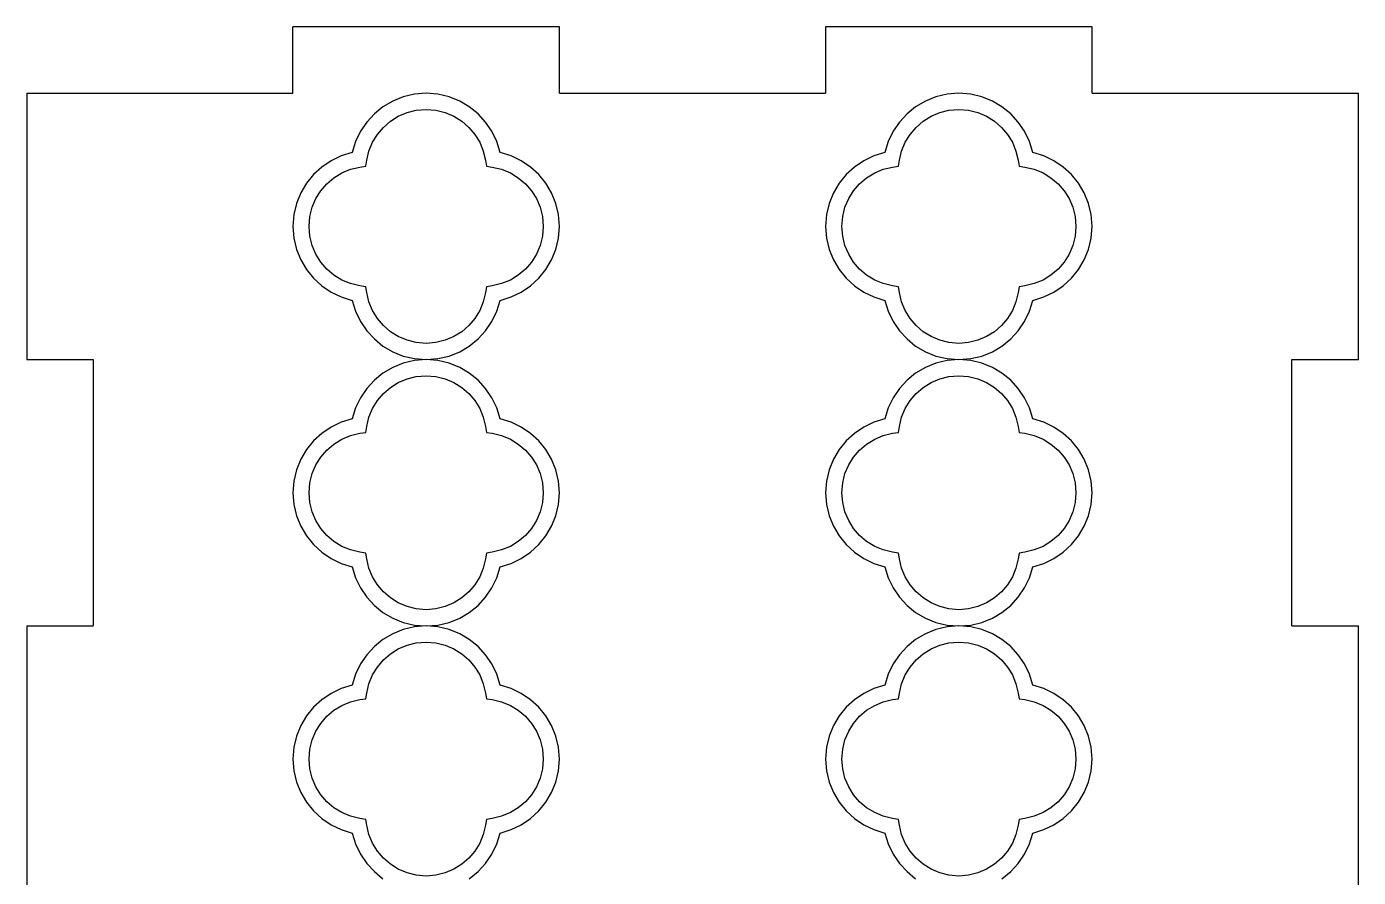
# Model space of a CAD drawing. Extents: x -112 to 112, y -170 to 170.
# Drawn here: x -111.8 to -0.6, y 99.2 to 170.2 of the extents above; entities that cross this region are included whole.
import ezdxf

# ---------------------------------------------------------------- set-up
doc = ezdxf.new("R2010")
doc.units = 0
doc.header["$MEASUREMENT"] = 0
doc.layers.get('0').update_dxf_attribs({"linetype": 'CONTINUOUS'})

msp = doc.modelspace()

# ---------------------------------------------------------------- linework, layer by layer
for p, q in [((-89.54, 164.63), (-89.54, 170.18)), ((-67.31, 170.18), (-89.54, 170.18)), ((-67.31, 164.63), (-67.31, 170.18)), ((-45.09, 170.18), (-45.09, 164.63)), ((-22.86, 170.18), (-45.09, 170.18)), ((-22.86, 164.63), (-22.86, 170.18)), ((-111.76, 164.63), (-89.54, 164.63)), ((-111.76, 164.63), (-111.76, 142.4)), ((-79.41, 164.55), (-80.35, 164.33)), ((-78.43, 164.63), (-79.41, 164.55)), ((-77.44, 164.55), (-78.43, 164.63)), ((-76.51, 164.33), (-77.44, 164.55)), ((-67.31, 164.63), (-45.09, 164.63)), ((-34.96, 164.55), (-35.9, 164.33)), ((-33.98, 164.63), (-34.96, 164.55)), ((-32.99, 164.55), (-33.98, 164.63)), ((-32.06, 164.33), (-32.99, 164.55)), ((-22.86, 164.63), (-0.64, 164.63)), ((-0.64, 142.4), (-0.64, 164.63)), ((-82.03, 163.5), (-82.75, 162.91)), ((-81.22, 163.97), (-82.03, 163.5)), ((-80.35, 164.33), (-81.22, 163.97)), ((-75.63, 163.97), (-76.51, 164.33)), ((-74.83, 163.5), (-75.63, 163.97)), ((-74.1, 162.91), (-74.83, 163.5)), ((-37.58, 163.5), (-38.3, 162.91)), ((-36.77, 163.97), (-37.58, 163.5)), ((-35.9, 164.33), (-36.77, 163.97)), ((-31.18, 163.97), (-32.06, 164.33)), ((-30.38, 163.5), (-31.18, 163.97)), ((-29.65, 162.91), (-30.38, 163.5)), ((-82.75, 162.91), (-83.38, 162.22)), ((-81.99, 161.78), (-81.41, 162.29)), ((-81.41, 162.29), (-80.75, 162.7)), ((-80.75, 162.7), (-80.02, 163.01)), ((-80.02, 163.01), (-79.25, 163.2)), ((-79.25, 163.2), (-78.43, 163.27)), ((-78.43, 163.27), (-77.61, 163.2)), ((-77.61, 163.2), (-76.83, 163.01)), ((-76.83, 163.01), (-76.11, 162.7)), ((-76.11, 162.7), (-75.45, 162.29)), ((-75.45, 162.29), (-74.86, 161.78)), ((-73.47, 162.22), (-74.1, 162.91)), ((-38.3, 162.91), (-38.93, 162.22)), ((-37.54, 161.78), (-36.96, 162.29)), ((-36.96, 162.29), (-36.3, 162.7)), ((-36.3, 162.7), (-35.57, 163.01)), ((-35.57, 163.01), (-34.8, 163.2)), ((-34.8, 163.2), (-33.98, 163.27)), ((-33.98, 163.27), (-33.16, 163.2)), ((-33.16, 163.2), (-32.38, 163.01)), ((-32.38, 163.01), (-31.66, 162.7)), ((-31.66, 162.7), (-31, 162.29)), ((-31, 162.29), (-30.41, 161.78)), ((-29.02, 162.22), (-29.65, 162.91)), ((-83.9, 161.45), (-84.32, 160.6)), ((-83.38, 162.22), (-83.9, 161.45)), ((-82.9, 160.53), (-82.49, 161.19)), ((-82.49, 161.19), (-81.99, 161.78)), ((-74.86, 161.78), (-74.36, 161.19)), ((-74.36, 161.19), (-73.96, 160.53)), ((-72.95, 161.45), (-73.47, 162.22)), ((-72.54, 160.6), (-72.95, 161.45)), ((-39.45, 161.45), (-39.87, 160.6)), ((-38.93, 162.22), (-39.45, 161.45)), ((-38.45, 160.53), (-38.04, 161.19)), ((-38.04, 161.19), (-37.54, 161.78)), ((-30.41, 161.78), (-29.91, 161.19)), ((-29.91, 161.19), (-29.51, 160.53)), ((-28.5, 161.45), (-29.02, 162.22)), ((-28.09, 160.6), (-28.5, 161.45)), ((-84.32, 160.6), (-84.6, 159.69)), ((-83.2, 159.8), (-82.9, 160.53)), ((-73.96, 160.53), (-73.66, 159.8)), ((-72.25, 159.69), (-72.54, 160.6)), ((-39.87, 160.6), (-40.15, 159.69)), ((-38.75, 159.8), (-38.45, 160.53)), ((-29.51, 160.53), (-29.21, 159.8)), ((-27.8, 159.69), (-28.09, 160.6)), ((-86.36, 158.99), (-87.14, 158.47)), ((-85.51, 159.4), (-86.36, 158.99)), ((-84.6, 159.69), (-85.51, 159.4)), ((-83.46, 158.54), (-83.38, 159.03)), ((-83.38, 159.03), (-83.2, 159.8)), ((-73.66, 159.8), (-73.47, 159.03)), ((-73.47, 159.03), (-73.39, 158.54)), ((-71.34, 159.4), (-72.25, 159.69)), ((-70.49, 158.99), (-71.34, 159.4)), ((-69.72, 158.47), (-70.49, 158.99)), ((-41.91, 158.99), (-42.69, 158.47)), ((-41.06, 159.4), (-41.91, 158.99)), ((-40.15, 159.69), (-41.06, 159.4)), ((-39.01, 158.54), (-38.93, 159.03)), ((-38.93, 159.03), (-38.75, 159.8)), ((-29.21, 159.8), (-29.02, 159.03)), ((-29.02, 159.03), (-28.94, 158.54)), ((-26.89, 159.4), (-27.8, 159.69)), ((-26.04, 158.99), (-26.89, 159.4)), ((-25.27, 158.47), (-26.04, 158.99)), ((-87.82, 157.84), (-88.41, 157.11)), ((-87.14, 158.47), (-87.82, 157.84)), ((-86.12, 157.58), (-85.45, 157.98)), ((-85.45, 157.98), (-84.73, 158.28)), ((-84.73, 158.28), (-83.95, 158.47)), ((-83.95, 158.47), (-83.46, 158.54)), ((-73.39, 158.54), (-72.91, 158.47)), ((-72.91, 158.47), (-72.13, 158.28)), ((-72.13, 158.28), (-71.4, 157.98)), ((-71.4, 157.98), (-70.74, 157.58)), ((-69.03, 157.84), (-69.72, 158.47)), ((-68.44, 157.11), (-69.03, 157.84)), ((-43.37, 157.84), (-43.96, 157.11)), ((-42.69, 158.47), (-43.37, 157.84)), ((-41.67, 157.58), (-41, 157.98)), ((-41, 157.98), (-40.28, 158.28)), ((-40.28, 158.28), (-39.5, 158.47)), ((-39.5, 158.47), (-39.01, 158.54)), ((-28.94, 158.54), (-28.46, 158.47)), ((-28.46, 158.47), (-27.68, 158.28)), ((-27.68, 158.28), (-26.95, 157.98)), ((-26.95, 157.98), (-26.29, 157.58)), ((-24.58, 157.84), (-25.27, 158.47)), ((-23.99, 157.11), (-24.58, 157.84)), ((-88.41, 157.11), (-88.89, 156.31)), ((-87.21, 156.49), (-86.71, 157.08)), ((-86.71, 157.08), (-86.12, 157.58)), ((-70.74, 157.58), (-70.15, 157.08)), ((-70.15, 157.08), (-69.64, 156.49)), ((-67.97, 156.31), (-68.44, 157.11)), ((-43.96, 157.11), (-44.44, 156.31)), ((-42.76, 156.49), (-42.26, 157.08)), ((-42.26, 157.08), (-41.67, 157.58)), ((-26.29, 157.58), (-25.7, 157.08)), ((-25.7, 157.08), (-25.19, 156.49)), ((-23.52, 156.31), (-23.99, 157.11)), ((-88.89, 156.31), (-89.24, 155.43)), ((-87.93, 155.11), (-87.62, 155.83)), ((-87.62, 155.83), (-87.21, 156.49)), ((-69.64, 156.49), (-69.23, 155.83)), ((-69.23, 155.83), (-68.92, 155.11)), ((-67.61, 155.43), (-67.97, 156.31)), ((-44.44, 156.31), (-44.79, 155.43)), ((-43.48, 155.11), (-43.17, 155.83)), ((-43.17, 155.83), (-42.76, 156.49)), ((-25.19, 156.49), (-24.78, 155.83)), ((-24.78, 155.83), (-24.47, 155.11)), ((-23.16, 155.43), (-23.52, 156.31)), ((-89.46, 154.5), (-89.54, 153.51)), ((-89.24, 155.43), (-89.46, 154.5)), ((-88.12, 154.33), (-87.93, 155.11)), ((-68.92, 155.11), (-68.73, 154.33)), ((-67.39, 154.5), (-67.61, 155.43)), ((-67.31, 153.51), (-67.39, 154.5)), ((-45.01, 154.5), (-45.09, 153.51)), ((-44.79, 155.43), (-45.01, 154.5)), ((-43.67, 154.33), (-43.48, 155.11)), ((-24.47, 155.11), (-24.28, 154.33)), ((-22.94, 154.5), (-23.16, 155.43)), ((-22.86, 153.51), (-22.94, 154.5)), ((-89.54, 153.51), (-89.46, 152.53)), ((-88.19, 153.51), (-88.12, 154.33)), ((-88.12, 152.69), (-88.19, 153.51)), ((-68.73, 154.33), (-68.66, 153.51)), ((-68.66, 153.51), (-68.73, 152.69)), ((-67.39, 152.53), (-67.31, 153.51)), ((-45.09, 153.51), (-45.01, 152.53)), ((-43.74, 153.51), (-43.67, 154.33)), ((-43.67, 152.69), (-43.74, 153.51)), ((-24.28, 154.33), (-24.21, 153.51)), ((-24.21, 153.51), (-24.28, 152.69)), ((-22.94, 152.53), (-22.86, 153.51)), ((-89.46, 152.53), (-89.24, 151.59)), ((-87.93, 151.92), (-88.12, 152.69)), ((-68.73, 152.69), (-68.92, 151.92)), ((-67.61, 151.59), (-67.39, 152.53)), ((-45.01, 152.53), (-44.79, 151.59)), ((-43.48, 151.92), (-43.67, 152.69)), ((-24.28, 152.69), (-24.47, 151.92)), ((-23.16, 151.59), (-22.94, 152.53)), ((-89.24, 151.59), (-88.89, 150.72)), ((-87.62, 151.19), (-87.93, 151.92)), ((-87.21, 150.54), (-87.62, 151.19)), ((-69.23, 151.19), (-69.64, 150.54)), ((-68.92, 151.92), (-69.23, 151.19)), ((-67.97, 150.72), (-67.61, 151.59)), ((-44.79, 151.59), (-44.44, 150.72)), ((-43.17, 151.19), (-43.48, 151.92)), ((-42.76, 150.54), (-43.17, 151.19)), ((-24.78, 151.19), (-25.19, 150.54)), ((-24.47, 151.92), (-24.78, 151.19)), ((-23.52, 150.72), (-23.16, 151.59)), ((-88.89, 150.72), (-88.41, 149.91)), ((-86.71, 149.95), (-87.21, 150.54)), ((-69.64, 150.54), (-70.15, 149.95)), ((-68.44, 149.91), (-67.97, 150.72)), ((-44.44, 150.72), (-43.96, 149.91)), ((-42.26, 149.95), (-42.76, 150.54)), ((-25.19, 150.54), (-25.7, 149.95)), ((-23.99, 149.91), (-23.52, 150.72)), ((-88.41, 149.91), (-87.82, 149.19)), ((-87.82, 149.19), (-87.14, 148.56)), ((-86.12, 149.45), (-86.71, 149.95)), ((-85.45, 149.04), (-86.12, 149.45)), ((-84.73, 148.74), (-85.45, 149.04)), ((-71.4, 149.04), (-72.13, 148.74)), ((-70.74, 149.45), (-71.4, 149.04)), ((-70.15, 149.95), (-70.74, 149.45)), ((-69.72, 148.56), (-69.03, 149.19)), ((-69.03, 149.19), (-68.44, 149.91)), ((-43.96, 149.91), (-43.37, 149.19)), ((-43.37, 149.19), (-42.69, 148.56)), ((-41.67, 149.45), (-42.26, 149.95)), ((-41, 149.04), (-41.67, 149.45)), ((-40.28, 148.74), (-41, 149.04)), ((-26.95, 149.04), (-27.68, 148.74)), ((-26.29, 149.45), (-26.95, 149.04)), ((-25.7, 149.95), (-26.29, 149.45)), ((-25.27, 148.56), (-24.58, 149.19)), ((-24.58, 149.19), (-23.99, 149.91)), ((-87.14, 148.56), (-86.36, 148.04)), ((-86.36, 148.04), (-85.51, 147.63)), ((-83.95, 148.56), (-84.73, 148.74)), ((-83.46, 148.48), (-83.95, 148.56)), ((-83.38, 147.99), (-83.46, 148.48)), ((-83.2, 147.21), (-83.38, 147.99)), ((-73.47, 147.99), (-73.66, 147.21)), ((-73.39, 148.48), (-73.47, 147.99)), ((-72.91, 148.56), (-73.39, 148.48)), ((-72.13, 148.74), (-72.91, 148.56)), ((-71.34, 147.63), (-70.49, 148.04)), ((-70.49, 148.04), (-69.72, 148.56)), ((-42.69, 148.56), (-41.91, 148.04)), ((-41.91, 148.04), (-41.06, 147.63)), ((-39.5, 148.56), (-40.28, 148.74)), ((-39.01, 148.48), (-39.5, 148.56)), ((-38.93, 147.99), (-39.01, 148.48)), ((-38.75, 147.21), (-38.93, 147.99)), ((-29.02, 147.99), (-29.21, 147.21)), ((-28.94, 148.48), (-29.02, 147.99)), ((-28.46, 148.56), (-28.94, 148.48)), ((-27.68, 148.74), (-28.46, 148.56)), ((-26.89, 147.63), (-26.04, 148.04)), ((-26.04, 148.04), (-25.27, 148.56)), ((-85.51, 147.63), (-84.6, 147.34)), ((-84.6, 147.34), (-84.32, 146.43)), ((-82.9, 146.49), (-83.2, 147.21)), ((-73.66, 147.21), (-73.96, 146.49)), ((-72.54, 146.43), (-72.25, 147.34)), ((-72.25, 147.34), (-71.34, 147.63)), ((-41.06, 147.63), (-40.15, 147.34)), ((-40.15, 147.34), (-39.87, 146.43)), ((-38.45, 146.49), (-38.75, 147.21)), ((-29.21, 147.21), (-29.51, 146.49)), ((-28.09, 146.43), (-27.8, 147.34)), ((-27.8, 147.34), (-26.89, 147.63)), ((-84.32, 146.43), (-83.9, 145.58)), ((-83.9, 145.58), (-83.38, 144.8)), ((-82.49, 145.83), (-82.9, 146.49)), ((-81.99, 145.24), (-82.49, 145.83)), ((-74.36, 145.83), (-74.86, 145.24)), ((-73.96, 146.49), (-74.36, 145.83)), ((-73.47, 144.8), (-72.95, 145.58)), ((-72.95, 145.58), (-72.54, 146.43)), ((-39.87, 146.43), (-39.45, 145.58)), ((-39.45, 145.58), (-38.93, 144.8)), ((-38.04, 145.83), (-38.45, 146.49)), ((-37.54, 145.24), (-38.04, 145.83)), ((-29.91, 145.83), (-30.41, 145.24)), ((-29.51, 146.49), (-29.91, 145.83)), ((-29.02, 144.8), (-28.5, 145.58)), ((-28.5, 145.58), (-28.09, 146.43)), ((-83.38, 144.8), (-82.75, 144.12)), ((-81.41, 144.73), (-81.99, 145.24)), ((-80.75, 144.32), (-81.41, 144.73)), ((-75.45, 144.73), (-76.11, 144.32)), ((-74.86, 145.24), (-75.45, 144.73)), ((-74.1, 144.12), (-73.47, 144.8)), ((-38.93, 144.8), (-38.3, 144.12)), ((-36.96, 144.73), (-37.54, 145.24)), ((-36.3, 144.32), (-36.96, 144.73)), ((-31, 144.73), (-31.66, 144.32)), ((-30.41, 145.24), (-31, 144.73)), ((-29.65, 144.12), (-29.02, 144.8)), ((-82.75, 144.12), (-82.03, 143.53)), ((-82.03, 143.53), (-81.22, 143.05)), ((-80.02, 144.01), (-80.75, 144.32)), ((-79.25, 143.82), (-80.02, 144.01)), ((-78.43, 143.75), (-79.25, 143.82)), ((-77.61, 143.82), (-78.43, 143.75)), ((-76.83, 144.01), (-77.61, 143.82)), ((-76.11, 144.32), (-76.83, 144.01)), ((-75.63, 143.05), (-74.83, 143.53)), ((-74.83, 143.53), (-74.1, 144.12)), ((-38.3, 144.12), (-37.58, 143.53)), ((-37.58, 143.53), (-36.77, 143.05)), ((-35.57, 144.01), (-36.3, 144.32)), ((-34.8, 143.82), (-35.57, 144.01)), ((-33.98, 143.75), (-34.8, 143.82)), ((-33.16, 143.82), (-33.98, 143.75)), ((-32.38, 144.01), (-33.16, 143.82)), ((-31.66, 144.32), (-32.38, 144.01)), ((-31.18, 143.05), (-30.38, 143.53)), ((-30.38, 143.53), (-29.65, 144.12)), ((-111.76, 142.4), (-106.21, 142.4)), ((-106.21, 142.4), (-106.21, 120.18)), ((-81.22, 143.05), (-80.35, 142.7)), ((-80.35, 142.7), (-79.41, 142.48)), ((-79.41, 142.32), (-80.35, 142.1)), ((-79.41, 142.48), (-78.43, 142.4)), ((-78.43, 142.4), (-79.41, 142.32)), ((-78.43, 142.4), (-77.44, 142.48)), ((-77.44, 142.32), (-78.43, 142.4)), ((-77.44, 142.48), (-76.51, 142.7)), ((-76.51, 142.1), (-77.44, 142.32)), ((-76.51, 142.7), (-75.63, 143.05)), ((-36.77, 143.05), (-35.9, 142.7)), ((-35.9, 142.7), (-34.96, 142.48)), ((-34.96, 142.32), (-35.9, 142.1)), ((-34.96, 142.48), (-33.98, 142.4)), ((-33.98, 142.4), (-34.96, 142.32)), ((-33.98, 142.4), (-32.99, 142.48)), ((-32.99, 142.32), (-33.98, 142.4)), ((-32.99, 142.48), (-32.06, 142.7)), ((-32.06, 142.1), (-32.99, 142.32)), ((-32.06, 142.7), (-31.18, 143.05)), ((-6.2, 142.4), (-0.64, 142.4)), ((-6.2, 120.18), (-6.2, 142.4)), ((-82.03, 141.27), (-82.75, 140.68)), ((-81.22, 141.75), (-82.03, 141.27)), ((-80.35, 142.1), (-81.22, 141.75)), ((-75.63, 141.75), (-76.51, 142.1)), ((-74.83, 141.27), (-75.63, 141.75)), ((-74.1, 140.68), (-74.83, 141.27)), ((-37.58, 141.27), (-38.3, 140.68)), ((-36.77, 141.75), (-37.58, 141.27)), ((-35.9, 142.1), (-36.77, 141.75)), ((-31.18, 141.75), (-32.06, 142.1)), ((-30.38, 141.27), (-31.18, 141.75)), ((-29.65, 140.68), (-30.38, 141.27)), ((-82.75, 140.68), (-83.38, 140)), ((-81.99, 139.57), (-81.41, 140.07)), ((-81.41, 140.07), (-80.75, 140.49)), ((-80.75, 140.49), (-80.02, 140.79)), ((-80.02, 140.79), (-79.25, 140.99)), ((-79.25, 140.99), (-78.43, 141.05)), ((-78.43, 141.05), (-77.61, 140.99)), ((-77.61, 140.99), (-76.83, 140.79)), ((-76.83, 140.79), (-76.11, 140.49)), ((-76.11, 140.49), (-75.45, 140.07)), ((-75.45, 140.07), (-74.86, 139.57)), ((-73.47, 140), (-74.1, 140.68)), ((-38.3, 140.68), (-38.93, 140)), ((-37.54, 139.57), (-36.96, 140.07)), ((-36.96, 140.07), (-36.3, 140.49)), ((-36.3, 140.49), (-35.57, 140.79)), ((-35.57, 140.79), (-34.8, 140.99)), ((-34.8, 140.99), (-33.98, 141.05)), ((-33.98, 141.05), (-33.16, 140.99)), ((-33.16, 140.99), (-32.38, 140.79)), ((-32.38, 140.79), (-31.66, 140.49)), ((-31.66, 140.49), (-31, 140.07)), ((-31, 140.07), (-30.41, 139.57)), ((-29.02, 140), (-29.65, 140.68)), ((-83.9, 139.22), (-84.32, 138.38)), ((-83.38, 140), (-83.9, 139.22)), ((-82.9, 138.31), (-82.49, 138.98)), ((-82.49, 138.98), (-81.99, 139.57)), ((-74.86, 139.57), (-74.36, 138.98)), ((-74.36, 138.98), (-73.96, 138.31)), ((-72.95, 139.22), (-73.47, 140)), ((-72.54, 138.38), (-72.95, 139.22)), ((-39.45, 139.22), (-39.87, 138.38)), ((-38.93, 140), (-39.45, 139.22)), ((-38.45, 138.31), (-38.04, 138.98)), ((-38.04, 138.98), (-37.54, 139.57)), ((-30.41, 139.57), (-29.91, 138.98)), ((-29.91, 138.98), (-29.51, 138.31)), ((-28.5, 139.22), (-29.02, 140)), ((-28.09, 138.38), (-28.5, 139.22)), ((-84.32, 138.38), (-84.6, 137.46)), ((-83.2, 137.59), (-82.9, 138.31)), ((-73.96, 138.31), (-73.66, 137.59)), ((-72.25, 137.46), (-72.54, 138.38)), ((-39.87, 138.38), (-40.15, 137.46)), ((-38.75, 137.59), (-38.45, 138.31)), ((-29.51, 138.31), (-29.21, 137.59)), ((-27.8, 137.46), (-28.09, 138.38)), ((-86.36, 136.77), (-87.14, 136.24)), ((-85.51, 137.18), (-86.36, 136.77)), ((-84.6, 137.46), (-85.51, 137.18)), ((-83.46, 136.32), (-83.38, 136.81)), ((-83.38, 136.81), (-83.2, 137.59)), ((-73.66, 137.59), (-73.47, 136.81)), ((-73.47, 136.81), (-73.39, 136.32)), ((-71.34, 137.18), (-72.25, 137.46)), ((-70.49, 136.77), (-71.34, 137.18)), ((-69.72, 136.24), (-70.49, 136.77)), ((-41.91, 136.77), (-42.69, 136.24)), ((-41.06, 137.18), (-41.91, 136.77)), ((-40.15, 137.46), (-41.06, 137.18)), ((-39.01, 136.32), (-38.93, 136.81)), ((-38.93, 136.81), (-38.75, 137.59)), ((-29.21, 137.59), (-29.02, 136.81)), ((-29.02, 136.81), (-28.94, 136.32)), ((-26.89, 137.18), (-27.8, 137.46)), ((-26.04, 136.77), (-26.89, 137.18)), ((-25.27, 136.24), (-26.04, 136.77)), ((-87.82, 135.61), (-88.41, 134.89)), ((-87.14, 136.24), (-87.82, 135.61)), ((-86.12, 135.35), (-85.45, 135.76)), ((-85.45, 135.76), (-84.73, 136.06)), ((-84.73, 136.06), (-83.95, 136.25)), ((-83.95, 136.25), (-83.46, 136.32)), ((-73.39, 136.32), (-72.91, 136.25)), ((-72.91, 136.25), (-72.13, 136.06)), ((-72.13, 136.06), (-71.4, 135.76)), ((-71.4, 135.76), (-70.74, 135.35)), ((-69.03, 135.61), (-69.72, 136.24)), ((-68.44, 134.89), (-69.03, 135.61)), ((-43.37, 135.61), (-43.96, 134.89)), ((-42.69, 136.24), (-43.37, 135.61)), ((-41.67, 135.35), (-41, 135.76)), ((-41, 135.76), (-40.28, 136.06)), ((-40.28, 136.06), (-39.5, 136.25)), ((-39.5, 136.25), (-39.01, 136.32)), ((-28.94, 136.32), (-28.46, 136.25)), ((-28.46, 136.25), (-27.68, 136.06)), ((-27.68, 136.06), (-26.95, 135.76)), ((-26.95, 135.76), (-26.29, 135.35)), ((-24.58, 135.61), (-25.27, 136.24)), ((-23.99, 134.89), (-24.58, 135.61)), ((-88.41, 134.89), (-88.89, 134.08)), ((-87.21, 134.27), (-86.71, 134.85)), ((-86.71, 134.85), (-86.12, 135.35)), ((-70.74, 135.35), (-70.15, 134.85)), ((-70.15, 134.85), (-69.64, 134.27)), ((-67.97, 134.08), (-68.44, 134.89)), ((-43.96, 134.89), (-44.44, 134.08)), ((-42.76, 134.27), (-42.26, 134.85)), ((-42.26, 134.85), (-41.67, 135.35)), ((-26.29, 135.35), (-25.7, 134.85)), ((-25.7, 134.85), (-25.19, 134.27)), ((-23.52, 134.08), (-23.99, 134.89)), ((-88.89, 134.08), (-89.24, 133.21)), ((-87.93, 132.89), (-87.62, 133.61)), ((-87.62, 133.61), (-87.21, 134.27)), ((-69.64, 134.27), (-69.23, 133.61)), ((-69.23, 133.61), (-68.92, 132.89)), ((-67.61, 133.21), (-67.97, 134.08)), ((-44.44, 134.08), (-44.79, 133.21)), ((-43.48, 132.89), (-43.17, 133.61)), ((-43.17, 133.61), (-42.76, 134.27)), ((-25.19, 134.27), (-24.78, 133.61)), ((-24.78, 133.61), (-24.47, 132.89)), ((-23.16, 133.21), (-23.52, 134.08)), ((-89.46, 132.27), (-89.54, 131.29)), ((-89.24, 133.21), (-89.46, 132.27)), ((-88.12, 132.11), (-87.93, 132.89)), ((-68.92, 132.89), (-68.73, 132.11)), ((-67.39, 132.27), (-67.61, 133.21)), ((-67.31, 131.29), (-67.39, 132.27)), ((-45.01, 132.27), (-45.09, 131.29)), ((-44.79, 133.21), (-45.01, 132.27)), ((-43.67, 132.11), (-43.48, 132.89)), ((-24.47, 132.89), (-24.28, 132.11)), ((-22.94, 132.27), (-23.16, 133.21)), ((-22.86, 131.29), (-22.94, 132.27)), ((-89.54, 131.29), (-89.46, 130.3)), ((-88.19, 131.29), (-88.12, 132.11)), ((-88.12, 130.47), (-88.19, 131.29)), ((-68.73, 132.11), (-68.66, 131.29)), ((-68.66, 131.29), (-68.73, 130.47)), ((-67.39, 130.3), (-67.31, 131.29)), ((-45.09, 131.29), (-45.01, 130.3)), ((-43.74, 131.29), (-43.67, 132.11)), ((-43.67, 130.47), (-43.74, 131.29)), ((-24.28, 132.11), (-24.21, 131.29)), ((-24.21, 131.29), (-24.28, 130.47)), ((-22.94, 130.3), (-22.86, 131.29)), ((-89.46, 130.3), (-89.24, 129.37)), ((-87.93, 129.69), (-88.12, 130.47)), ((-68.73, 130.47), (-68.92, 129.69)), ((-67.61, 129.37), (-67.39, 130.3)), ((-45.01, 130.3), (-44.79, 129.37)), ((-43.48, 129.69), (-43.67, 130.47)), ((-24.28, 130.47), (-24.47, 129.69)), ((-23.16, 129.37), (-22.94, 130.3)), ((-89.24, 129.37), (-88.89, 128.49)), ((-87.62, 128.97), (-87.93, 129.69)), ((-87.21, 128.31), (-87.62, 128.97)), ((-69.23, 128.97), (-69.64, 128.31)), ((-68.92, 129.69), (-69.23, 128.97)), ((-67.97, 128.49), (-67.61, 129.37)), ((-44.79, 129.37), (-44.44, 128.49)), ((-43.17, 128.97), (-43.48, 129.69)), ((-42.76, 128.31), (-43.17, 128.97)), ((-24.78, 128.97), (-25.19, 128.31)), ((-24.47, 129.69), (-24.78, 128.97)), ((-23.52, 128.49), (-23.16, 129.37)), ((-88.89, 128.49), (-88.41, 127.69)), ((-86.71, 127.73), (-87.21, 128.31)), ((-69.64, 128.31), (-70.15, 127.73)), ((-68.44, 127.69), (-67.97, 128.49)), ((-44.44, 128.49), (-43.96, 127.69)), ((-42.26, 127.73), (-42.76, 128.31)), ((-25.19, 128.31), (-25.7, 127.73)), ((-23.99, 127.69), (-23.52, 128.49)), ((-88.41, 127.69), (-87.82, 126.97)), ((-87.82, 126.97), (-87.14, 126.34)), ((-86.12, 127.23), (-86.71, 127.73)), ((-85.45, 126.82), (-86.12, 127.23)), ((-84.73, 126.52), (-85.45, 126.82)), ((-71.4, 126.82), (-72.13, 126.52)), ((-70.74, 127.23), (-71.4, 126.82)), ((-70.15, 127.73), (-70.74, 127.23)), ((-69.72, 126.34), (-69.03, 126.97)), ((-69.03, 126.97), (-68.44, 127.69)), ((-43.96, 127.69), (-43.37, 126.97)), ((-43.37, 126.97), (-42.69, 126.34)), ((-41.67, 127.23), (-42.26, 127.73)), ((-41, 126.82), (-41.67, 127.23)), ((-40.28, 126.52), (-41, 126.82)), ((-26.95, 126.82), (-27.68, 126.52)), ((-26.29, 127.23), (-26.95, 126.82)), ((-25.7, 127.73), (-26.29, 127.23)), ((-25.27, 126.34), (-24.58, 126.97)), ((-24.58, 126.97), (-23.99, 127.69)), ((-87.14, 126.34), (-86.36, 125.81)), ((-86.36, 125.81), (-85.51, 125.4)), ((-83.95, 126.33), (-84.73, 126.52)), ((-83.46, 126.26), (-83.95, 126.33)), ((-83.38, 125.78), (-83.46, 126.26)), ((-83.2, 125), (-83.38, 125.78)), ((-73.47, 125.78), (-73.66, 125)), ((-73.39, 126.26), (-73.47, 125.78)), ((-72.91, 126.33), (-73.39, 126.26)), ((-72.13, 126.52), (-72.91, 126.33)), ((-71.34, 125.4), (-70.49, 125.81)), ((-70.49, 125.81), (-69.72, 126.34)), ((-42.69, 126.34), (-41.91, 125.81)), ((-41.91, 125.81), (-41.06, 125.4)), ((-39.5, 126.33), (-40.28, 126.52)), ((-39.01, 126.26), (-39.5, 126.33)), ((-38.93, 125.78), (-39.01, 126.26)), ((-38.75, 125), (-38.93, 125.78)), ((-29.02, 125.78), (-29.21, 125)), ((-28.94, 126.26), (-29.02, 125.78)), ((-28.46, 126.33), (-28.94, 126.26)), ((-27.68, 126.52), (-28.46, 126.33)), ((-26.89, 125.4), (-26.04, 125.81)), ((-26.04, 125.81), (-25.27, 126.34)), ((-85.51, 125.4), (-84.6, 125.12)), ((-84.6, 125.12), (-84.32, 124.2)), ((-82.9, 124.27), (-83.2, 125)), ((-73.66, 125), (-73.96, 124.27)), ((-72.54, 124.2), (-72.25, 125.12)), ((-72.25, 125.12), (-71.34, 125.4)), ((-41.06, 125.4), (-40.15, 125.12)), ((-40.15, 125.12), (-39.87, 124.2)), ((-38.45, 124.27), (-38.75, 125)), ((-29.21, 125), (-29.51, 124.27)), ((-28.09, 124.2), (-27.8, 125.12)), ((-27.8, 125.12), (-26.89, 125.4)), ((-84.32, 124.2), (-83.9, 123.35)), ((-83.9, 123.35), (-83.38, 122.58)), ((-82.49, 123.61), (-82.9, 124.27)), ((-81.99, 123.02), (-82.49, 123.61)), ((-74.36, 123.61), (-74.86, 123.02)), ((-73.96, 124.27), (-74.36, 123.61)), ((-73.47, 122.58), (-72.95, 123.35)), ((-72.95, 123.35), (-72.54, 124.2)), ((-39.87, 124.2), (-39.45, 123.35)), ((-39.45, 123.35), (-38.93, 122.58)), ((-38.04, 123.61), (-38.45, 124.27)), ((-37.54, 123.02), (-38.04, 123.61)), ((-29.91, 123.61), (-30.41, 123.02)), ((-29.51, 124.27), (-29.91, 123.61)), ((-29.02, 122.58), (-28.5, 123.35)), ((-28.5, 123.35), (-28.09, 124.2)), ((-83.38, 122.58), (-82.75, 121.89)), ((-81.41, 122.51), (-81.99, 123.02)), ((-80.75, 122.1), (-81.41, 122.51)), ((-75.45, 122.51), (-76.11, 122.1)), ((-74.86, 123.02), (-75.45, 122.51)), ((-74.1, 121.89), (-73.47, 122.58)), ((-38.93, 122.58), (-38.3, 121.89)), ((-36.96, 122.51), (-37.54, 123.02)), ((-36.3, 122.1), (-36.96, 122.51)), ((-31, 122.51), (-31.66, 122.1)), ((-30.41, 123.02), (-31, 122.51)), ((-29.65, 121.89), (-29.02, 122.58)), ((-82.75, 121.89), (-82.03, 121.31)), ((-82.03, 121.31), (-81.22, 120.83)), ((-80.02, 121.79), (-80.75, 122.1)), ((-79.25, 121.6), (-80.02, 121.79)), ((-78.43, 121.53), (-79.25, 121.6)), ((-77.61, 121.6), (-78.43, 121.53)), ((-76.83, 121.79), (-77.61, 121.6)), ((-76.11, 122.1), (-76.83, 121.79)), ((-75.63, 120.83), (-74.83, 121.31)), ((-74.83, 121.31), (-74.1, 121.89)), ((-38.3, 121.89), (-37.58, 121.31)), ((-37.58, 121.31), (-36.77, 120.83)), ((-35.57, 121.79), (-36.3, 122.1)), ((-34.8, 121.6), (-35.57, 121.79)), ((-33.98, 121.53), (-34.8, 121.6)), ((-33.16, 121.6), (-33.98, 121.53)), ((-32.38, 121.79), (-33.16, 121.6)), ((-31.66, 122.1), (-32.38, 121.79)), ((-31.18, 120.83), (-30.38, 121.31)), ((-30.38, 121.31), (-29.65, 121.89)), ((-111.76, 120.18), (-106.21, 120.18)), ((-111.76, 120.18), (-111.76, 97.95)), ((-81.22, 120.83), (-80.35, 120.47)), ((-80.35, 120.47), (-79.41, 120.25)), ((-79.41, 120.1), (-80.35, 119.88)), ((-79.41, 120.25), (-78.43, 120.18)), ((-78.43, 120.18), (-79.41, 120.1)), ((-78.43, 120.18), (-77.44, 120.25)), ((-77.44, 120.1), (-78.43, 120.18)), ((-77.44, 120.25), (-76.51, 120.47)), ((-76.51, 119.88), (-77.44, 120.1)), ((-76.51, 120.47), (-75.63, 120.83)), ((-36.77, 120.83), (-35.9, 120.47)), ((-35.9, 120.47), (-34.96, 120.25)), ((-34.96, 120.1), (-35.9, 119.88)), ((-34.96, 120.25), (-33.98, 120.18)), ((-33.98, 120.18), (-34.96, 120.1)), ((-33.98, 120.18), (-32.99, 120.25)), ((-32.99, 120.1), (-33.98, 120.18)), ((-32.99, 120.25), (-32.06, 120.47)), ((-32.06, 119.88), (-32.99, 120.1)), ((-32.06, 120.47), (-31.18, 120.83)), ((-6.2, 120.18), (-0.64, 120.18)), ((-0.64, 97.95), (-0.64, 120.18)), ((-82.03, 119.05), (-82.75, 118.46)), ((-81.22, 119.53), (-82.03, 119.05)), ((-80.35, 119.88), (-81.22, 119.53)), ((-75.63, 119.53), (-76.51, 119.88)), ((-74.83, 119.05), (-75.63, 119.53)), ((-74.1, 118.46), (-74.83, 119.05)), ((-37.58, 119.05), (-38.3, 118.46)), ((-36.77, 119.53), (-37.58, 119.05)), ((-35.9, 119.88), (-36.77, 119.53)), ((-31.18, 119.53), (-32.06, 119.88)), ((-30.38, 119.05), (-31.18, 119.53)), ((-29.65, 118.46), (-30.38, 119.05)), ((-82.75, 118.46), (-83.38, 117.78)), ((-81.99, 117.34), (-81.41, 117.85)), ((-81.41, 117.85), (-80.75, 118.26)), ((-80.75, 118.26), (-80.02, 118.57)), ((-80.02, 118.57), (-79.25, 118.76)), ((-79.25, 118.76), (-78.43, 118.83)), ((-78.43, 118.83), (-77.61, 118.76)), ((-77.61, 118.76), (-76.83, 118.57)), ((-76.83, 118.57), (-76.11, 118.26)), ((-76.11, 118.26), (-75.45, 117.85)), ((-75.45, 117.85), (-74.86, 117.34)), ((-73.47, 117.78), (-74.1, 118.46)), ((-38.3, 118.46), (-38.93, 117.78)), ((-37.54, 117.34), (-36.96, 117.85)), ((-36.96, 117.85), (-36.3, 118.26)), ((-36.3, 118.26), (-35.57, 118.57)), ((-35.57, 118.57), (-34.8, 118.76)), ((-34.8, 118.76), (-33.98, 118.83)), ((-33.98, 118.83), (-33.16, 118.76)), ((-33.16, 118.76), (-32.38, 118.57)), ((-32.38, 118.57), (-31.66, 118.26)), ((-31.66, 118.26), (-31, 117.85)), ((-31, 117.85), (-30.41, 117.34)), ((-29.02, 117.78), (-29.65, 118.46)), ((-83.9, 117.01), (-84.32, 116.16)), ((-83.38, 117.78), (-83.9, 117.01)), ((-82.9, 116.09), (-82.49, 116.75)), ((-82.49, 116.75), (-81.99, 117.34)), ((-74.86, 117.34), (-74.36, 116.75)), ((-74.36, 116.75), (-73.96, 116.09)), ((-72.95, 117.01), (-73.47, 117.78)), ((-72.54, 116.16), (-72.95, 117.01)), ((-39.45, 117.01), (-39.87, 116.16)), ((-38.93, 117.78), (-39.45, 117.01)), ((-38.45, 116.09), (-38.04, 116.75)), ((-38.04, 116.75), (-37.54, 117.34)), ((-30.41, 117.34), (-29.91, 116.75)), ((-29.91, 116.75), (-29.51, 116.09)), ((-28.5, 117.01), (-29.02, 117.78)), ((-28.09, 116.16), (-28.5, 117.01)), ((-84.32, 116.16), (-84.6, 115.25)), ((-83.2, 115.36), (-82.9, 116.09)), ((-73.96, 116.09), (-73.66, 115.36)), ((-72.25, 115.25), (-72.54, 116.16)), ((-39.87, 116.16), (-40.15, 115.25)), ((-38.75, 115.36), (-38.45, 116.09)), ((-29.51, 116.09), (-29.21, 115.36)), ((-27.8, 115.25), (-28.09, 116.16)), ((-86.36, 114.55), (-87.14, 114.02)), ((-85.51, 114.96), (-86.36, 114.55)), ((-84.6, 115.25), (-85.51, 114.96)), ((-83.46, 114.1), (-83.38, 114.58)), ((-83.38, 114.58), (-83.2, 115.36)), ((-73.66, 115.36), (-73.47, 114.58)), ((-73.47, 114.58), (-73.39, 114.1)), ((-71.34, 114.96), (-72.25, 115.25)), ((-70.49, 114.55), (-71.34, 114.96)), ((-69.72, 114.02), (-70.49, 114.55)), ((-41.91, 114.55), (-42.69, 114.02)), ((-41.06, 114.96), (-41.91, 114.55)), ((-40.15, 115.25), (-41.06, 114.96)), ((-39.01, 114.1), (-38.93, 114.58)), ((-38.93, 114.58), (-38.75, 115.36)), ((-29.21, 115.36), (-29.02, 114.58)), ((-29.02, 114.58), (-28.94, 114.1)), ((-26.89, 114.96), (-27.8, 115.25)), ((-26.04, 114.55), (-26.89, 114.96)), ((-25.27, 114.02), (-26.04, 114.55)), ((-87.82, 113.4), (-88.41, 112.67)), ((-87.14, 114.02), (-87.82, 113.4)), ((-86.12, 113.14), (-85.45, 113.54)), ((-85.45, 113.54), (-84.73, 113.84)), ((-84.73, 113.84), (-83.95, 114.03)), ((-83.95, 114.03), (-83.46, 114.1)), ((-73.39, 114.1), (-72.91, 114.03)), ((-72.91, 114.03), (-72.13, 113.84)), ((-72.13, 113.84), (-71.4, 113.54)), ((-71.4, 113.54), (-70.74, 113.14)), ((-69.03, 113.4), (-69.72, 114.02)), ((-68.44, 112.67), (-69.03, 113.4)), ((-43.37, 113.4), (-43.96, 112.67)), ((-42.69, 114.02), (-43.37, 113.4)), ((-41.67, 113.14), (-41, 113.54)), ((-41, 113.54), (-40.28, 113.84)), ((-40.28, 113.84), (-39.5, 114.03)), ((-39.5, 114.03), (-39.01, 114.1)), ((-28.94, 114.1), (-28.46, 114.03)), ((-28.46, 114.03), (-27.68, 113.84)), ((-27.68, 113.84), (-26.95, 113.54)), ((-26.95, 113.54), (-26.29, 113.14)), ((-24.58, 113.4), (-25.27, 114.02)), ((-23.99, 112.67), (-24.58, 113.4)), ((-88.41, 112.67), (-88.89, 111.87)), ((-87.21, 112.05), (-86.71, 112.64)), ((-86.71, 112.64), (-86.12, 113.14)), ((-70.74, 113.14), (-70.15, 112.64)), ((-70.15, 112.64), (-69.64, 112.05)), ((-67.97, 111.87), (-68.44, 112.67)), ((-43.96, 112.67), (-44.44, 111.87)), ((-42.76, 112.05), (-42.26, 112.64)), ((-42.26, 112.64), (-41.67, 113.14)), ((-26.29, 113.14), (-25.7, 112.64)), ((-25.7, 112.64), (-25.19, 112.05)), ((-23.52, 111.87), (-23.99, 112.67)), ((-88.89, 111.87), (-89.24, 110.99)), ((-87.93, 110.67), (-87.62, 111.39)), ((-87.62, 111.39), (-87.21, 112.05)), ((-69.64, 112.05), (-69.23, 111.39)), ((-69.23, 111.39), (-68.92, 110.67)), ((-67.61, 110.99), (-67.97, 111.87)), ((-44.44, 111.87), (-44.79, 110.99)), ((-43.48, 110.67), (-43.17, 111.39)), ((-43.17, 111.39), (-42.76, 112.05)), ((-25.19, 112.05), (-24.78, 111.39)), ((-24.78, 111.39), (-24.47, 110.67)), ((-23.16, 110.99), (-23.52, 111.87)), ((-89.46, 110.06), (-89.54, 109.07)), ((-89.24, 110.99), (-89.46, 110.06)), ((-88.12, 109.89), (-87.93, 110.67)), ((-68.92, 110.67), (-68.73, 109.89)), ((-67.39, 110.06), (-67.61, 110.99)), ((-67.31, 109.07), (-67.39, 110.06)), ((-45.01, 110.06), (-45.09, 109.07)), ((-44.79, 110.99), (-45.01, 110.06)), ((-43.67, 109.89), (-43.48, 110.67)), ((-24.47, 110.67), (-24.28, 109.89)), ((-22.94, 110.06), (-23.16, 110.99)), ((-22.86, 109.07), (-22.94, 110.06)), ((-89.54, 109.07), (-89.46, 108.09)), ((-88.19, 109.07), (-88.12, 109.89)), ((-88.12, 108.25), (-88.19, 109.07)), ((-68.73, 109.89), (-68.66, 109.07)), ((-68.66, 109.07), (-68.73, 108.25)), ((-67.39, 108.09), (-67.31, 109.07)), ((-45.09, 109.07), (-45.01, 108.09)), ((-43.74, 109.07), (-43.67, 109.89)), ((-43.67, 108.25), (-43.74, 109.07)), ((-24.28, 109.89), (-24.21, 109.07)), ((-24.21, 109.07), (-24.28, 108.25)), ((-22.94, 108.09), (-22.86, 109.07)), ((-89.46, 108.09), (-89.24, 107.15)), ((-87.93, 107.48), (-88.12, 108.25)), ((-68.73, 108.25), (-68.92, 107.48)), ((-67.61, 107.15), (-67.39, 108.09)), ((-45.01, 108.09), (-44.79, 107.15)), ((-43.48, 107.48), (-43.67, 108.25)), ((-24.28, 108.25), (-24.47, 107.48)), ((-23.16, 107.15), (-22.94, 108.09)), ((-89.24, 107.15), (-88.89, 106.28)), ((-87.62, 106.75), (-87.93, 107.48)), ((-87.21, 106.09), (-87.62, 106.75)), ((-69.23, 106.75), (-69.64, 106.09)), ((-68.92, 107.48), (-69.23, 106.75)), ((-67.97, 106.28), (-67.61, 107.15)), ((-44.79, 107.15), (-44.44, 106.28)), ((-43.17, 106.75), (-43.48, 107.48)), ((-42.76, 106.09), (-43.17, 106.75)), ((-24.78, 106.75), (-25.19, 106.09)), ((-24.47, 107.48), (-24.78, 106.75)), ((-23.52, 106.28), (-23.16, 107.15)), ((-88.89, 106.28), (-88.41, 105.47)), ((-86.71, 105.51), (-87.21, 106.09)), ((-69.64, 106.09), (-70.15, 105.51)), ((-68.44, 105.47), (-67.97, 106.28)), ((-44.44, 106.28), (-43.96, 105.47)), ((-42.26, 105.51), (-42.76, 106.09)), ((-25.19, 106.09), (-25.7, 105.51)), ((-23.99, 105.47), (-23.52, 106.28)), ((-88.41, 105.47), (-87.82, 104.75)), ((-87.82, 104.75), (-87.14, 104.12)), ((-86.12, 105.01), (-86.71, 105.51)), ((-85.45, 104.6), (-86.12, 105.01)), ((-84.73, 104.3), (-85.45, 104.6)), ((-71.4, 104.6), (-72.13, 104.3)), ((-70.74, 105.01), (-71.4, 104.6)), ((-70.15, 105.51), (-70.74, 105.01)), ((-69.72, 104.12), (-69.03, 104.75)), ((-69.03, 104.75), (-68.44, 105.47)), ((-43.96, 105.47), (-43.37, 104.75)), ((-43.37, 104.75), (-42.69, 104.12)), ((-41.67, 105.01), (-42.26, 105.51)), ((-41, 104.6), (-41.67, 105.01)), ((-40.28, 104.3), (-41, 104.6)), ((-26.95, 104.6), (-27.68, 104.3)), ((-26.29, 105.01), (-26.95, 104.6)), ((-25.7, 105.51), (-26.29, 105.01)), ((-25.27, 104.12), (-24.58, 104.75)), ((-24.58, 104.75), (-23.99, 105.47)), ((-87.14, 104.12), (-86.36, 103.59)), ((-86.36, 103.59), (-85.51, 103.18)), ((-83.95, 104.12), (-84.73, 104.3)), ((-83.46, 104.04), (-83.95, 104.12)), ((-83.38, 103.55), (-83.46, 104.04)), ((-83.2, 102.77), (-83.38, 103.55)), ((-73.47, 103.55), (-73.66, 102.77)), ((-73.39, 104.04), (-73.47, 103.55)), ((-72.91, 104.12), (-73.39, 104.04)), ((-72.13, 104.3), (-72.91, 104.12)), ((-71.34, 103.18), (-70.49, 103.59)), ((-70.49, 103.59), (-69.72, 104.12)), ((-42.69, 104.12), (-41.91, 103.59)), ((-41.91, 103.59), (-41.06, 103.18)), ((-39.5, 104.12), (-40.28, 104.3)), ((-39.01, 104.04), (-39.5, 104.12)), ((-38.93, 103.55), (-39.01, 104.04)), ((-38.75, 102.77), (-38.93, 103.55)), ((-29.02, 103.55), (-29.21, 102.77)), ((-28.94, 104.04), (-29.02, 103.55)), ((-28.46, 104.12), (-28.94, 104.04)), ((-27.68, 104.3), (-28.46, 104.12)), ((-26.89, 103.18), (-26.04, 103.59)), ((-26.04, 103.59), (-25.27, 104.12)), ((-85.51, 103.18), (-84.6, 102.9)), ((-84.6, 102.9), (-84.32, 101.99)), ((-82.9, 102.05), (-83.2, 102.77)), ((-73.66, 102.77), (-73.96, 102.05)), ((-72.54, 101.99), (-72.25, 102.9)), ((-72.25, 102.9), (-71.34, 103.18)), ((-41.06, 103.18), (-40.15, 102.9)), ((-40.15, 102.9), (-39.87, 101.99)), ((-38.45, 102.05), (-38.75, 102.77)), ((-29.21, 102.77), (-29.51, 102.05)), ((-28.09, 101.99), (-27.8, 102.9)), ((-27.8, 102.9), (-26.89, 103.18)), ((-84.32, 101.99), (-83.9, 101.14)), ((-83.9, 101.14), (-83.38, 100.36)), ((-82.49, 101.38), (-82.9, 102.05)), ((-81.99, 100.79), (-82.49, 101.38)), ((-74.36, 101.38), (-74.86, 100.79)), ((-73.96, 102.05), (-74.36, 101.38)), ((-73.47, 100.36), (-72.95, 101.14)), ((-72.95, 101.14), (-72.54, 101.99)), ((-39.87, 101.99), (-39.45, 101.14)), ((-39.45, 101.14), (-38.93, 100.36)), ((-38.04, 101.38), (-38.45, 102.05)), ((-37.54, 100.79), (-38.04, 101.38)), ((-29.91, 101.38), (-30.41, 100.79)), ((-29.51, 102.05), (-29.91, 101.38)), ((-29.02, 100.36), (-28.5, 101.14)), ((-28.5, 101.14), (-28.09, 101.99)), ((-83.38, 100.36), (-82.75, 99.68)), ((-81.41, 100.29), (-81.99, 100.79)), ((-80.75, 99.88), (-81.41, 100.29)), ((-75.45, 100.29), (-76.11, 99.88)), ((-74.86, 100.79), (-75.45, 100.29)), ((-74.1, 99.68), (-73.47, 100.36)), ((-38.93, 100.36), (-38.3, 99.68)), ((-36.96, 100.29), (-37.54, 100.79)), ((-36.3, 99.88), (-36.96, 100.29)), ((-31, 100.29), (-31.66, 99.88)), ((-30.41, 100.79), (-31, 100.29)), ((-29.65, 99.68), (-29.02, 100.36)), ((-82.75, 99.68), (-82.03, 99.09)), ((-80.02, 99.57), (-80.75, 99.88)), ((-79.25, 99.38), (-80.02, 99.57)), ((-78.43, 99.31), (-79.25, 99.38)), ((-77.61, 99.38), (-78.43, 99.31)), ((-76.83, 99.57), (-77.61, 99.38)), ((-76.11, 99.88), (-76.83, 99.57)), ((-74.83, 99.09), (-74.1, 99.68)), ((-38.3, 99.68), (-37.58, 99.09)), ((-35.57, 99.57), (-36.3, 99.88)), ((-34.8, 99.38), (-35.57, 99.57)), ((-33.98, 99.31), (-34.8, 99.38)), ((-33.16, 99.38), (-33.98, 99.31)), ((-32.38, 99.57), (-33.16, 99.38)), ((-31.66, 99.88), (-32.38, 99.57)), ((-30.38, 99.09), (-29.65, 99.68))]:
    msp.add_line(p, q)

doc.saveas('drawing.dxf')
